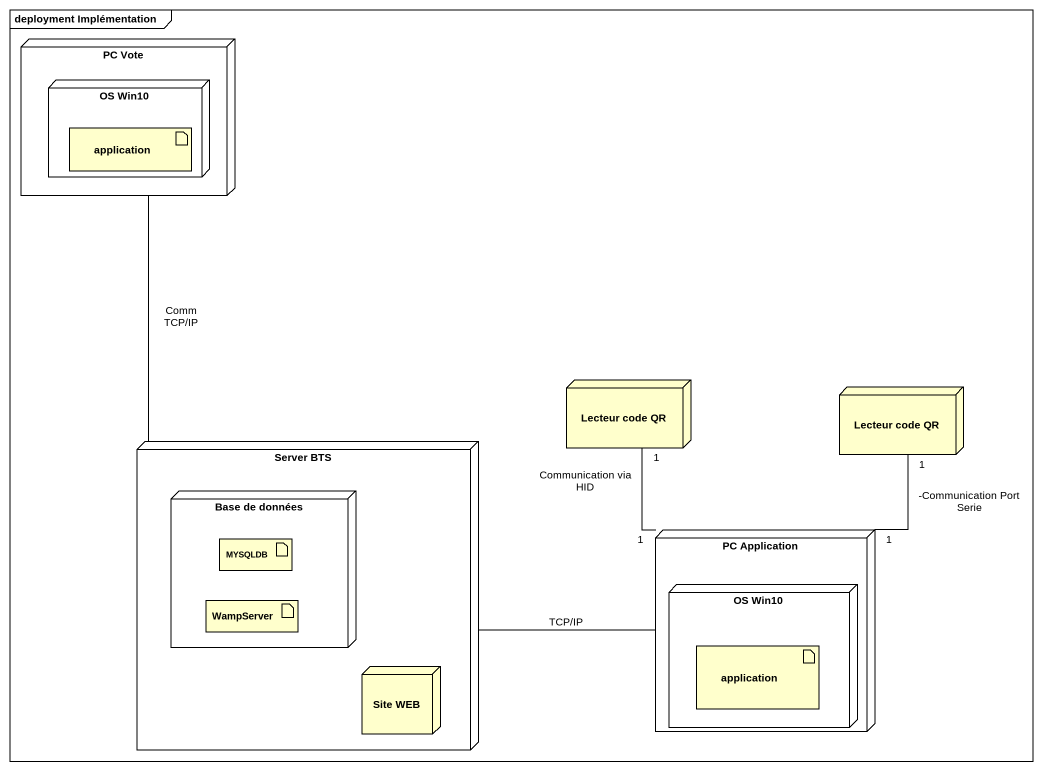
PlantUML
@startuml
mainframe deployment Implémentation
node "PC Vote" as PC_Vote {
  node "OS Win10" as OS_Win10 {
    artifact application
  }
}
node "Lecteur code QR" as Lecteur_code_QR
node "Lecteur code QR" as Lecteur_code_QR_2
node "Server BTS" as Server_BTS {
  node "Base de données" as Base_de_données {
    artifact MYSQLDB
    artifact WampServer
  }
  node "Site WEB" as Site_WEB
}
node "PC Application" as PC_Application {
  node "OS Win10" as OS_Win10_2 {
    artifact "application" as application_2
  }
}
PC_Vote -- Server_BTS : Comm TCP/IP
Lecteur_code_QR "1" -- "1" PC_Application : Communication via HID
Lecteur_code_QR_2 "1" -- "1\n-Communication Port Serie" PC_Application
PC_Application -left- Server_BTS : TCP/IP
@enduml
